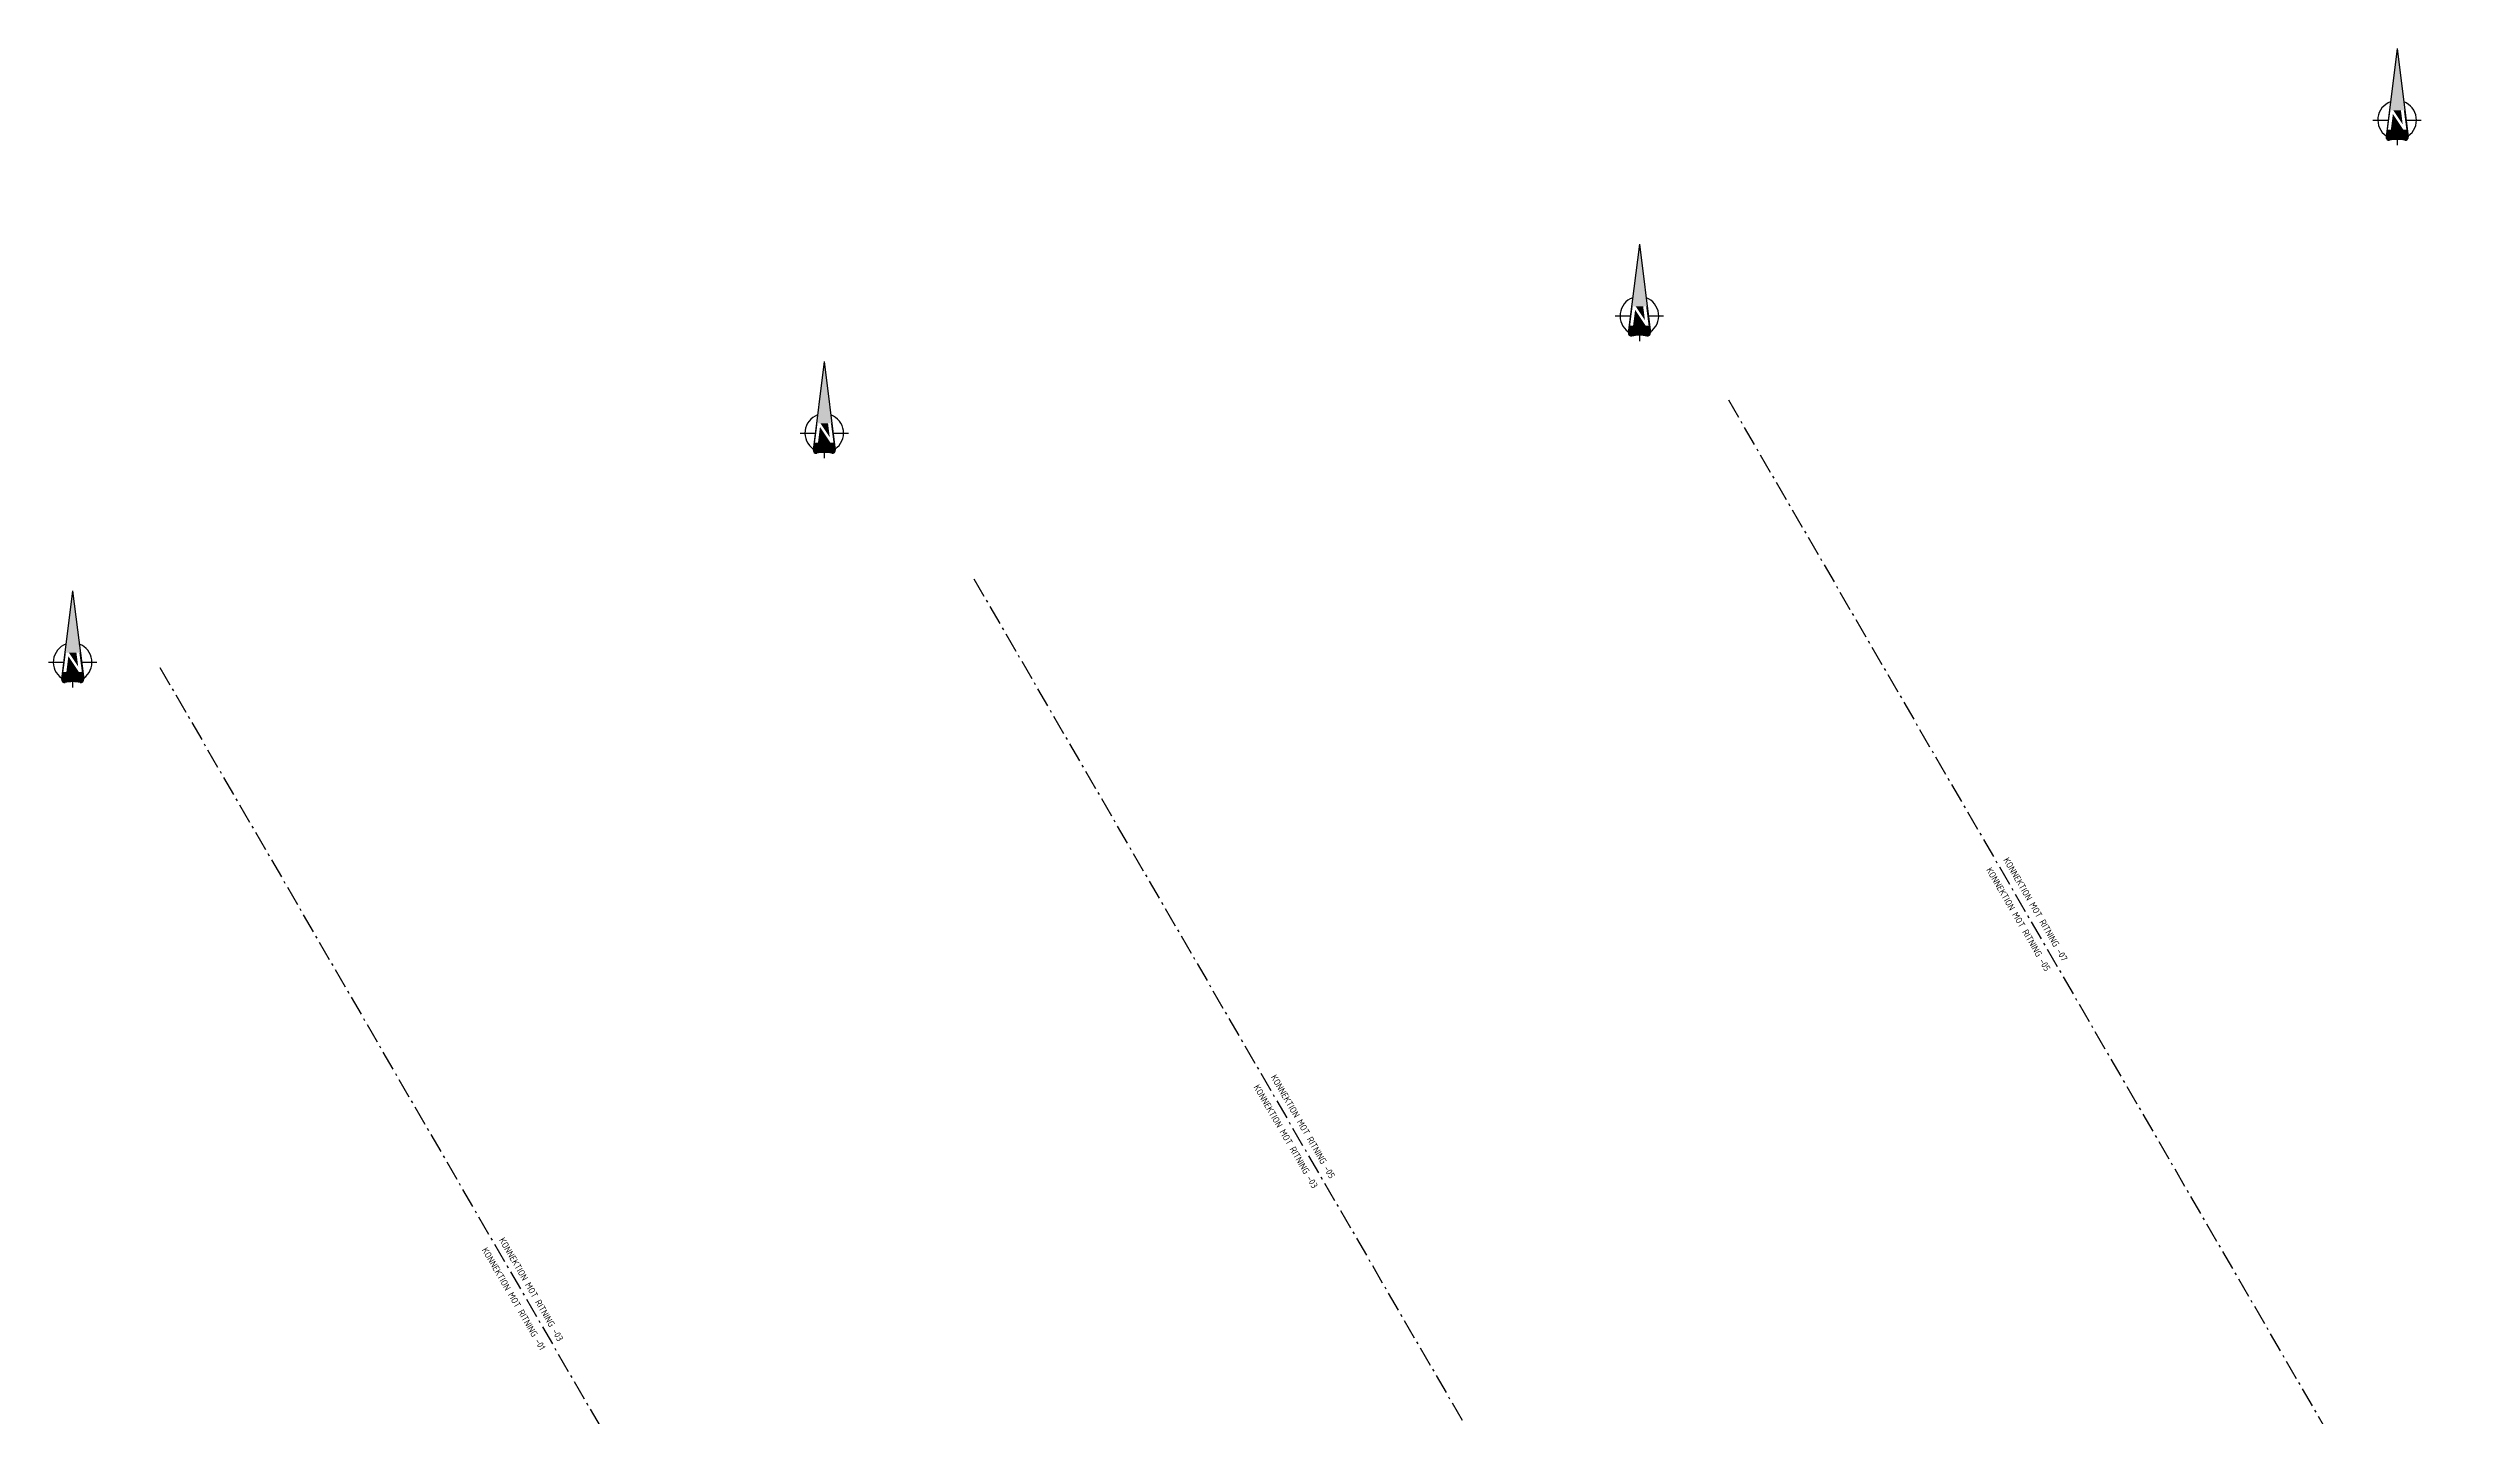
# Model space of a CAD drawing. Header units: metres. Extents: x 119304 to 119816, y 6148169 to 6148791.
# Drawn here: x 119304 to 119816, y 6148502 to 6148791 of the extents above; entities that cross this region are included whole.
import ezdxf

# ---------------------------------------------------------------- set-up
doc = ezdxf.new("R2010")
doc.units = ezdxf.units.M
doc.linetypes.add('BH90_KONNEKTION', pattern=[6.7, 4.2, -1, 0.5, -1])
doc.layers.get('0').update_dxf_attribs({"linetype": 'CONTINUOUS'})
for name, color, linetype in [('KONNEKTION', 6, 'BH90_KONNEKTION'), ('Konnektion txt', 3, 'CONTINUOUS'), ('NORRPIL', 1, 'CONTINUOUS')]:
    doc.layers.add(name, color=color, linetype=linetype)
doc.styles.add('ISO', font='iso.shx')

# ---------------------------------------------------------------- blocks, each defined once
blk = doc.blocks.new('_ARROW6')
for p, q in [((-44.9, 0), (-51, 0)), ((51, 0), (-42.4, 11.7)), ((51, 0), (-42.4, -11.7)), ((-24.5, 25.5), (-24.5, 9.4)), ((-24.5, -9.4), (-24.5, -25.5))]:
    blk.add_line(p, q)
for centre, radius, start, end in [((-42.7, 8.6), 3.06, 82.875, 192.2174), ((-82.6, 0), 37.7, 347.7826, 12.2174), ((-24.5, 0), 20.4, 20.193, 145.557), ((-42.7, -8.6), 3.06, 167.7826, 277.125), ((-24.5, 0), 20.4, 214.443, 339.807)]:
    blk.add_arc(centre, radius, start, end)
for points in [[(-45.5, 9.9), (-42.7, 8.6), (-45.8, 8.9), (-42.7, 8.6)], [(-45.8, 8.9), (-42.7, 8.6), (-45.7, 8), (-42.7, 8.6)], [(-45.7, 8), (-42.7, 8.6), (-45.5, 6.9), (-42.7, 8.6)], [(-44.8, 10.9), (-42.7, 8.6), (-45.5, 9.9), (-42.7, 8.6)], [(-45.5, 6.9), (-45.1, 4.3), (-44.3, 7.9), (-44.1, 3.2)], [(-45.1, 4.1), (-44.9, 1.9), (-44.1, 3.3), (-43.7, 1.1)], [(-44.9, 1.8), (-44.9, 0), (-43.7, 1.2), (-43.5, -0.5)], [(-44.9, -1.8), (-44.9, 0), (-43.7, -1.2), (-43.5, 0.5)], [(-43.6, 11.6), (-42.7, 8.6), (-44.8, 10.9), (-42.7, 8.6)], [(-42.1, 11.1), (-41.9, -0.1), (-44.5, 11), (-44.6, 0.1)], [(-42.1, -11.1), (-41.9, 0.1), (-44.5, -11), (-44.6, -0.1)], [(-42.4, 11.7), (-42.7, 8.6), (-43.6, 11.6), (-42.7, 8.6)], [(-34.7, 10.7), (-34.7, -10.7), (-42.4, 11.7), (-42.4, -11.7)], [(-14.3, 7.1), (-34.7, 9.7), (-14.3, 8.2), (-34.7, 10.7)], [(-34.7, -6.6), (-18.1, 4.5), (-34.7, 6.6)], [(-14.3, 4), (-29.1, -5.9), (-14.3, -4)], [(51, 0), (-14.3, -8.2), (-14.3, 8.2)], [(-45.8, -8.9), (-42.7, -8.6), (-45.7, -8), (-42.7, -8.6)], [(-45.5, -9.9), (-42.7, -8.6), (-45.8, -8.9), (-42.7, -8.6)], [(-45.7, -8), (-42.7, -8.6), (-45.5, -6.9), (-42.7, -8.6)], [(-45.5, -6.9), (-45.1, -4.3), (-44.3, -7.9), (-44.1, -3.2)], [(-44.8, -10.9), (-42.7, -8.6), (-45.5, -9.9), (-42.7, -8.6)], [(-45.1, -4.1), (-44.9, -1.9), (-44.1, -3.3), (-43.7, -1.1)], [(-43.6, -11.6), (-42.7, -8.6), (-44.8, -10.9), (-42.7, -8.6)], [(-42.4, -11.7), (-42.7, -8.6), (-43.6, -11.6), (-42.7, -8.6)], [(-14.3, -7.1), (-34.7, -9.7), (-14.3, -8.2), (-34.7, -10.7)]]:
    blk.add_solid(points)

msp = doc.modelspace()

# ---------------------------------------------------------------- linework, layer by layer
at = {"layer": 'KONNEKTION', "flags": 128}
for points in [[(119658.84, 6148716.61), (119815.62, 6148446.4)], [(119499.67, 6148678.85), (119768.05, 6148216.27)], [(119327.94, 6148660.15), (119612.89, 6148169)]]:
    msp.add_lwpolyline(points, dxfattribs=at)

# ---------------------------------------------------------------- block references
at = {"layer": 'NORRPIL', "xscale": 0.2000000001862645, "yscale": 0.2000000001862645, "zscale": 0.2000000001862645, "rotation": 90}
for p in [(119799.92, 6148780.57), (119640.06, 6148739.24), (119468.1, 6148714.52), (119309.54, 6148666.15)]:
    msp.add_blockref('_ARROW6', p, dxfattribs=at)

# ---------------------------------------------------------------- texts
at = {"layer": 'Konnektion txt', "style": 'ISO'}
for s, p in [('KONNEKTION MOT RITNING -05', (119713.15, 6148617.46)), ('KONNEKTION MOT RITNING -07', (119716.77, 6148619.55)), ('KONNEKTION MOT RITNING -03', (119558.61, 6148571.63)), ('KONNEKTION MOT RITNING -05', (119562.23, 6148573.73)), ('KONNEKTION MOT RITNING -01', (119395.8, 6148537.26)), ('KONNEKTION MOT RITNING -03', (119399.42, 6148539.35))]:
    msp.add_text(s, height=1.4, rotation=300.121, dxfattribs=at).set_placement(p)

doc.saveas('drawing.dxf')
